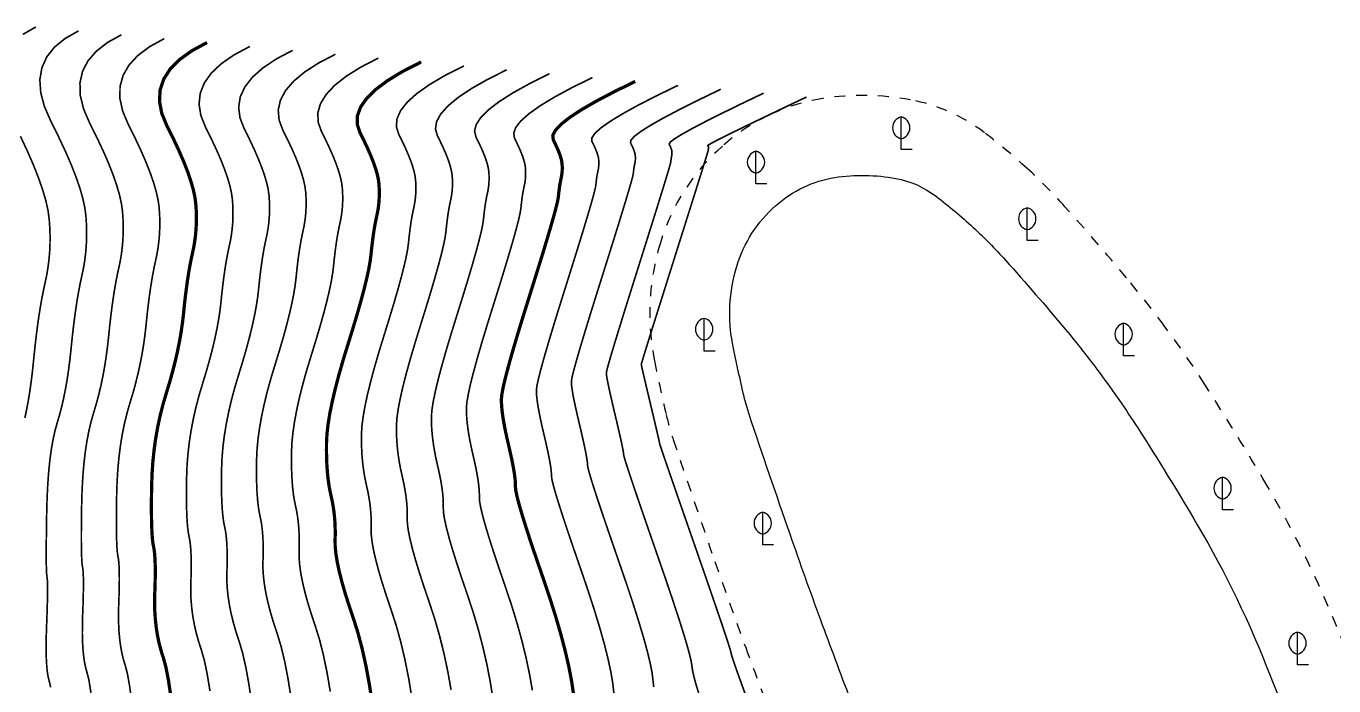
# Model space of a CAD drawing. Extents: x 1059 to 1761, y 608 to 1213.
# Drawn here: x 1291.8 to 1351.8, y 849.8 to 880 of the extents above; entities that cross this region are included whole.
import ezdxf

# ---------------------------------------------------------------- set-up
doc = ezdxf.new("R2010")
doc.units = 0
doc.header["$LTSCALE"] = 0.5
doc.linetypes.add('X6', pattern=[2, 1, -1])
doc.layers.get('0').update_dxf_attribs({"linetype": 'CONTINUOUS'})
for name, color, linetype in [('DGX', 2, 'CONTINUOUS'), ('DLSS', 4, 'CONTINUOUS'), ('SXSS', 5, 'CONTINUOUS'), ('ZBTZ', 3, 'CONTINUOUS')]:
    doc.layers.add(name, color=color, linetype=linetype)

# ---------------------------------------------------------------- blocks, each defined once
blk = doc.blocks.new('gc143')
for p, q in [((0, 0), (0, 3)), ((1, 0), (0, 0))]:
    blk.add_line(p, q)
for centre, start, end in [((0.225, 2), 102.68038, 257.31962), ((-0.225, 2), 282.68038, 77.31962)]:
    blk.add_arc(centre, 1.025, start, end)

msp = doc.modelspace()

# ---------------------------------------------------------------- linework, layer by layer
at = {"layer": 'DGX', "linetype": 'Continuous', "const_width": 0.075}
for points in [[(1292.281, 879.994), (1291.688, 879.654)], [(1294.245, 879.816), (1293.626, 879.466), (1293.139, 879.068), (1292.783, 878.62), (1292.56, 878.124), (1292.467, 877.578), (1292.507, 876.983), (1292.678, 876.339), (1292.981, 875.647), (1293.328, 874.952), (1293.633, 874.302), (1293.896, 873.697), (1294.117, 873.136), (1294.296, 872.621), (1294.432, 872.15), (1294.526, 871.724), (1294.578, 871.343), (1294.602, 870.987), (1294.613, 870.635), (1294.611, 870.287), (1294.595, 869.944), (1294.566, 869.605), (1294.525, 869.271), (1294.469, 868.941), (1294.401, 868.615), (1294.328, 868.28), (1294.258, 867.922), (1294.191, 867.54), (1294.127, 867.134), (1294.066, 866.706), (1294.009, 866.253), (1293.955, 865.778), (1293.904, 865.279), (1293.85, 864.778), (1293.79, 864.298), (1293.722, 863.839), (1293.646, 863.4), (1293.563, 862.982), (1293.472, 862.584), (1293.374, 862.206), (1293.268, 861.85), (1293.165, 861.482), (1293.074, 861.073), (1292.995, 860.623), (1292.928, 860.13), (1292.873, 859.596), (1292.83, 859.021), (1292.8, 858.403), (1292.781, 857.744), (1292.771, 857.103), (1292.764, 856.539), (1292.76, 856.051), (1292.76, 855.64), (1292.763, 855.307), (1292.77, 855.05), (1292.78, 854.87), (1292.794, 854.767), (1292.807, 854.676), (1292.816, 854.531), (1292.82, 854.332), (1292.82, 854.079), (1292.816, 853.773), (1292.807, 853.412), (1292.794, 852.998), (1292.776, 852.53), (1292.761, 852.057), (1292.754, 851.627), (1292.757, 851.24), (1292.768, 850.897), (1292.789, 850.596), (1292.818, 850.339), (1292.857, 850.125), (1292.904, 849.954), (1292.962, 849.694)], [(1296.209, 879.637), (1295.564, 879.278), (1295.051, 878.877), (1294.67, 878.434), (1294.422, 877.948), (1294.306, 877.42), (1294.323, 876.85), (1294.472, 876.237), (1294.753, 875.582), (1295.08, 874.928), (1295.368, 874.315), (1295.616, 873.745), (1295.824, 873.217), (1295.992, 872.731), (1296.121, 872.287), (1296.209, 871.886), (1296.258, 871.527), (1296.281, 871.191), (1296.291, 870.859), (1296.289, 870.531), (1296.275, 870.208), (1296.247, 869.889), (1296.208, 869.574), (1296.156, 869.262), (1296.092, 868.956), (1296.022, 868.64), (1295.956, 868.302), (1295.893, 867.942), (1295.833, 867.56), (1295.776, 867.156), (1295.722, 866.73), (1295.671, 866.281), (1295.623, 865.811), (1295.571, 865.335), (1295.51, 864.869), (1295.439, 864.414), (1295.358, 863.969), (1295.267, 863.535), (1295.166, 863.112), (1295.055, 862.698), (1294.934, 862.296), (1294.816, 861.883), (1294.712, 861.44), (1294.622, 860.966), (1294.546, 860.462), (1294.485, 859.928), (1294.438, 859.363), (1294.405, 858.768), (1294.386, 858.143), (1294.376, 857.537), (1294.371, 857), (1294.369, 856.532), (1294.372, 856.134), (1294.379, 855.805), (1294.389, 855.545), (1294.404, 855.355), (1294.422, 855.233), (1294.441, 855.123), (1294.454, 854.965), (1294.462, 854.76), (1294.466, 854.507), (1294.464, 854.207), (1294.458, 853.859), (1294.447, 853.464), (1294.43, 853.021), (1294.417, 852.571), (1294.416, 852.153), (1294.426, 851.767), (1294.447, 851.413), (1294.48, 851.091), (1294.524, 850.801), (1294.58, 850.544), (1294.647, 850.319), (1294.724, 849.995), (1294.811, 849.442)], [(1298.173, 879.459), (1297.501, 879.09), (1296.963, 878.687), (1296.557, 878.247), (1296.285, 877.773), (1296.145, 877.262), (1296.139, 876.716), (1296.266, 876.135), (1296.525, 875.518), (1296.833, 874.903), (1297.103, 874.328), (1297.335, 873.793), (1297.531, 873.297), (1297.689, 872.84), (1297.809, 872.424), (1297.893, 872.047), (1297.939, 871.71), (1297.96, 871.395), (1297.97, 871.083), (1297.968, 870.776), (1297.954, 870.472), (1297.928, 870.172), (1297.891, 869.876), (1297.843, 869.584), (1297.782, 869.296), (1297.717, 868.999), (1297.655, 868.682), (1297.596, 868.344), (1297.539, 867.985), (1297.486, 867.606), (1297.435, 867.206), (1297.387, 866.785), (1297.342, 866.343), (1297.292, 865.892), (1297.23, 865.44), (1297.156, 864.989), (1297.069, 864.539), (1296.97, 864.089), (1296.859, 863.639), (1296.736, 863.19), (1296.6, 862.742), (1296.467, 862.283), (1296.35, 861.806), (1296.249, 861.31), (1296.165, 860.795), (1296.097, 860.26), (1296.045, 859.706), (1296.01, 859.133), (1295.991, 858.541), (1295.982, 857.971), (1295.978, 857.461), (1295.979, 857.014), (1295.984, 856.628), (1295.994, 856.303), (1296.008, 856.04), (1296.027, 855.839), (1296.051, 855.699), (1296.074, 855.57), (1296.092, 855.399), (1296.104, 855.187), (1296.111, 854.935), (1296.113, 854.641), (1296.109, 854.306), (1296.1, 853.929), (1296.085, 853.512), (1296.074, 853.085), (1296.077, 852.678), (1296.095, 852.293), (1296.126, 851.929), (1296.171, 851.586), (1296.23, 851.264), (1296.303, 850.963), (1296.39, 850.683), (1296.486, 850.311), (1296.588, 849.732), (1296.695, 848.947)], [(1302.101, 879.101), (1301.377, 878.715), (1300.787, 878.306), (1300.331, 877.875), (1300.01, 877.422), (1299.823, 876.947), (1299.771, 876.45), (1299.853, 875.931), (1300.07, 875.389), (1300.337, 874.855), (1300.572, 874.354), (1300.775, 873.888), (1300.944, 873.457), (1301.082, 873.06), (1301.187, 872.698), (1301.259, 872.37), (1301.299, 872.077), (1301.318, 871.802), (1301.326, 871.531), (1301.325, 871.264), (1301.313, 870.999), (1301.29, 870.739), (1301.258, 870.481), (1301.216, 870.227), (1301.163, 869.977), (1301.107, 869.719), (1301.053, 869.443), (1301.001, 869.148), (1300.952, 868.836), (1300.905, 868.506), (1300.861, 868.158), (1300.819, 867.792), (1300.78, 867.408), (1300.734, 867.005), (1300.67, 866.582), (1300.59, 866.14), (1300.492, 865.678), (1300.378, 865.196), (1300.246, 864.695), (1300.098, 864.174), (1299.933, 863.633), (1299.769, 863.085), (1299.626, 862.539), (1299.504, 861.997), (1299.402, 861.459), (1299.32, 860.924), (1299.26, 860.392), (1299.219, 859.863), (1299.2, 859.338), (1299.193, 858.838), (1299.192, 858.384), (1299.197, 857.976), (1299.208, 857.615), (1299.224, 857.3), (1299.247, 857.031), (1299.275, 856.808), (1299.308, 856.631), (1299.342, 856.464), (1299.368, 856.267), (1299.389, 856.043), (1299.403, 855.79), (1299.41, 855.508), (1299.411, 855.199), (1299.406, 854.86), (1299.394, 854.493), (1299.388, 854.112), (1299.401, 853.729), (1299.433, 853.346), (1299.483, 852.961), (1299.553, 852.575), (1299.641, 852.189), (1299.749, 851.801), (1299.875, 851.412), (1300.01, 850.943), (1300.142, 850.313), (1300.273, 849.523)], [(1304.065, 878.923), (1303.314, 878.527), (1302.699, 878.115), (1302.218, 877.688), (1301.873, 877.246), (1301.662, 876.789), (1301.587, 876.316), (1301.647, 875.828), (1301.842, 875.325), (1302.089, 874.83), (1302.307, 874.367), (1302.494, 873.936), (1302.651, 873.537), (1302.779, 873.17), (1302.876, 872.835), (1302.943, 872.531), (1302.98, 872.26), (1302.997, 872.006), (1303.005, 871.755), (1303.003, 871.508), (1302.992, 871.263), (1302.971, 871.022), (1302.942, 870.784), (1302.902, 870.549), (1302.854, 870.317), (1302.801, 870.078), (1302.751, 869.823), (1302.704, 869.551), (1302.658, 869.262), (1302.615, 868.957), (1302.574, 868.634), (1302.536, 868.296), (1302.499, 867.94), (1302.455, 867.562), (1302.39, 867.153), (1302.307, 866.715), (1302.204, 866.247), (1302.082, 865.75), (1301.94, 865.223), (1301.779, 864.666), (1301.599, 864.079), (1301.42, 863.485), (1301.264, 862.906), (1301.131, 862.341), (1301.02, 861.791), (1300.932, 861.256), (1300.867, 860.735), (1300.824, 860.228), (1300.804, 859.737), (1300.799, 859.272), (1300.799, 858.846), (1300.806, 858.458), (1300.82, 858.109), (1300.84, 857.798), (1300.866, 857.526), (1300.898, 857.292), (1300.937, 857.097), (1300.975, 856.91), (1301.007, 856.701), (1301.031, 856.471), (1301.048, 856.217), (1301.059, 855.942), (1301.062, 855.645), (1301.059, 855.326), (1301.048, 854.984), (1301.044, 854.626), (1301.062, 854.255), (1301.102, 853.872), (1301.162, 853.477), (1301.244, 853.07), (1301.347, 852.651), (1301.472, 852.22), (1301.618, 851.776), (1301.771, 851.258), (1301.919, 850.603), (1302.061, 849.811), (1302.198, 848.882)], [(1306.029, 878.744), (1305.252, 878.339), (1304.611, 877.925), (1304.105, 877.502), (1303.735, 877.071), (1303.501, 876.631), (1303.403, 876.183), (1303.441, 875.726), (1303.614, 875.261), (1303.842, 874.806), (1304.042, 874.38), (1304.214, 873.984), (1304.358, 873.617), (1304.475, 873.28), (1304.564, 872.972), (1304.626, 872.693), (1304.66, 872.443), (1304.676, 872.21), (1304.683, 871.979), (1304.681, 871.752), (1304.671, 871.527), (1304.653, 871.305), (1304.625, 871.086), (1304.589, 870.87), (1304.544, 870.657), (1304.496, 870.438), (1304.45, 870.203), (1304.406, 869.953), (1304.365, 869.687), (1304.325, 869.407), (1304.287, 869.111), (1304.252, 868.799), (1304.219, 868.473), (1304.175, 868.118), (1304.11, 867.724), (1304.024, 867.29), (1303.915, 866.817), (1303.785, 866.304), (1303.634, 865.751), (1303.46, 865.158), (1303.265, 864.525), (1303.071, 863.886), (1302.902, 863.272), (1302.758, 862.685), (1302.639, 862.123), (1302.544, 861.587), (1302.474, 861.077), (1302.429, 860.594), (1302.409, 860.135), (1302.404, 859.706), (1302.406, 859.307), (1302.416, 858.939), (1302.432, 858.602), (1302.455, 858.296), (1302.485, 858.021), (1302.522, 857.777), (1302.565, 857.563), (1302.609, 857.357), (1302.645, 857.136), (1302.673, 856.898), (1302.694, 856.645), (1302.707, 856.376), (1302.713, 856.092), (1302.712, 855.791), (1302.702, 855.475), (1302.701, 855.139), (1302.724, 854.781), (1302.77, 854.399), (1302.841, 853.993), (1302.935, 853.565), (1303.053, 853.114), (1303.195, 852.639), (1303.36, 852.141), (1303.533, 851.574), (1303.696, 850.894), (1303.85, 850.1), (1303.994, 849.191)], [(1307.993, 878.566), (1307.19, 878.151), (1306.523, 877.734), (1305.992, 877.316), (1305.598, 876.895), (1305.34, 876.473), (1305.219, 876.05), (1305.235, 875.624), (1305.386, 875.197), (1305.594, 874.782), (1305.776, 874.393), (1305.933, 874.032), (1306.065, 873.697), (1306.172, 873.389), (1306.253, 873.108), (1306.309, 872.854), (1306.34, 872.627), (1306.355, 872.414), (1306.361, 872.204), (1306.36, 871.996), (1306.351, 871.791), (1306.334, 871.589), (1306.308, 871.389), (1306.276, 871.192), (1306.235, 870.997), (1306.191, 870.797), (1306.149, 870.583), (1306.109, 870.355), (1306.071, 870.113), (1306.035, 869.857), (1306, 869.587), (1305.968, 869.303), (1305.938, 869.005), (1305.896, 868.675), (1305.831, 868.295), (1305.741, 867.866), (1305.627, 867.386), (1305.489, 866.857), (1305.327, 866.278), (1305.141, 865.65), (1304.931, 864.971), (1304.722, 864.287), (1304.54, 863.639), (1304.385, 863.029), (1304.257, 862.455), (1304.156, 861.919), (1304.082, 861.42), (1304.034, 860.959), (1304.013, 860.534), (1304.01, 860.14), (1304.014, 859.769), (1304.025, 859.421), (1304.044, 859.096), (1304.07, 858.794), (1304.104, 858.516), (1304.145, 858.261), (1304.194, 858.029), (1304.243, 857.804), (1304.283, 857.57), (1304.315, 857.326), (1304.34, 857.073), (1304.356, 856.81), (1304.364, 856.538), (1304.365, 856.257), (1304.357, 855.966), (1304.358, 855.653), (1304.386, 855.306), (1304.439, 854.925), (1304.52, 854.51), (1304.626, 854.06), (1304.759, 853.576), (1304.918, 853.058), (1305.103, 852.505), (1305.295, 851.89), (1305.473, 851.184), (1305.639, 850.388), (1305.791, 849.501)], [(1311.922, 878.208), (1311.065, 877.775), (1310.347, 877.353), (1309.766, 876.943), (1309.323, 876.545), (1309.018, 876.158), (1308.851, 875.783), (1308.822, 875.42), (1308.931, 875.068), (1309.098, 874.733), (1309.246, 874.42), (1309.372, 874.128), (1309.479, 873.858), (1309.565, 873.609), (1309.631, 873.382), (1309.676, 873.177), (1309.701, 872.993), (1309.713, 872.821), (1309.718, 872.652), (1309.717, 872.484), (1309.709, 872.319), (1309.696, 872.155), (1309.675, 871.994), (1309.649, 871.835), (1309.616, 871.678), (1309.58, 871.516), (1309.547, 871.344), (1309.514, 871.159), (1309.484, 870.964), (1309.454, 870.757), (1309.427, 870.539), (1309.401, 870.31), (1309.376, 870.069), (1309.338, 869.788), (1309.271, 869.437), (1309.175, 869.016), (1309.05, 868.525), (1308.897, 867.965), (1308.714, 867.334), (1308.503, 866.634), (1308.263, 865.863), (1308.024, 865.088), (1307.817, 864.372), (1307.64, 863.716), (1307.494, 863.12), (1307.38, 862.583), (1307.296, 862.106), (1307.244, 861.689), (1307.222, 861.331), (1307.221, 861.007), (1307.228, 860.691), (1307.243, 860.383), (1307.268, 860.083), (1307.301, 859.791), (1307.342, 859.506), (1307.392, 859.23), (1307.451, 858.961), (1307.51, 858.698), (1307.559, 858.438), (1307.6, 858.181), (1307.631, 857.928), (1307.653, 857.678), (1307.666, 857.431), (1307.671, 857.188), (1307.665, 856.947), (1307.672, 856.681), (1307.709, 856.357), (1307.777, 855.978), (1307.877, 855.542), (1308.008, 855.049), (1308.17, 854.501), (1308.364, 853.896), (1308.588, 853.234), (1308.818, 852.522), (1309.028, 851.765), (1309.216, 850.964), (1309.384, 850.119), (1309.531, 849.228)], [(1313.886, 878.03), (1313.003, 877.587), (1312.259, 877.163), (1311.653, 876.757), (1311.186, 876.369), (1310.857, 876), (1310.667, 875.649), (1310.616, 875.317), (1310.703, 875.004), (1310.851, 874.709), (1310.98, 874.433), (1311.092, 874.176), (1311.186, 873.938), (1311.262, 873.719), (1311.319, 873.519), (1311.359, 873.338), (1311.381, 873.177), (1311.392, 873.025), (1311.396, 872.876), (1311.395, 872.728), (1311.389, 872.582), (1311.377, 872.439), (1311.359, 872.297), (1311.335, 872.157), (1311.306, 872.018), (1311.275, 871.876), (1311.245, 871.724), (1311.217, 871.562), (1311.19, 871.39), (1311.164, 871.207), (1311.14, 871.016), (1311.117, 870.814), (1311.095, 870.602), (1311.059, 870.345), (1310.991, 870.008), (1310.892, 869.591), (1310.762, 869.095), (1310.6, 868.518), (1310.408, 867.862), (1310.184, 867.126), (1309.929, 866.309), (1309.676, 865.488), (1309.455, 864.739), (1309.267, 864.06), (1309.113, 863.452), (1308.992, 862.915), (1308.903, 862.449), (1308.849, 862.054), (1308.827, 861.73), (1308.826, 861.441), (1308.835, 861.153), (1308.853, 860.865), (1308.88, 860.577), (1308.916, 860.289), (1308.961, 860.001), (1309.016, 859.714), (1309.08, 859.427), (1309.143, 859.145), (1309.197, 858.872), (1309.242, 858.609), (1309.277, 858.355), (1309.302, 858.112), (1309.318, 857.878), (1309.323, 857.653), (1309.32, 857.438), (1309.328, 857.194), (1309.37, 856.883), (1309.446, 856.504), (1309.556, 856.058), (1309.699, 855.544), (1309.876, 854.963), (1310.087, 854.315), (1310.331, 853.598), (1310.58, 852.838), (1310.805, 852.056), (1311.005, 851.253), (1311.18, 850.428), (1311.332, 849.581)], [(1315.85, 877.851), (1314.941, 877.399), (1314.171, 876.972), (1313.54, 876.57), (1313.049, 876.194), (1312.696, 875.842), (1312.484, 875.516), (1312.41, 875.215), (1312.476, 874.939), (1312.603, 874.684), (1312.715, 874.446), (1312.812, 874.224), (1312.893, 874.018), (1312.958, 873.829), (1313.008, 873.656), (1313.043, 873.5), (1313.062, 873.36), (1313.071, 873.229), (1313.075, 873.1), (1313.074, 872.972), (1313.068, 872.846), (1313.058, 872.722), (1313.042, 872.599), (1313.022, 872.478), (1312.997, 872.359), (1312.97, 872.236), (1312.944, 872.104), (1312.92, 871.964), (1312.896, 871.815), (1312.874, 871.658), (1312.853, 871.492), (1312.833, 871.317), (1312.814, 871.134), (1312.779, 870.902), (1312.711, 870.579), (1312.609, 870.167), (1312.473, 869.664), (1312.304, 869.072), (1312.102, 868.39), (1311.865, 867.617), (1311.596, 866.755), (1311.327, 865.889), (1311.093, 865.105), (1310.894, 864.403), (1310.731, 863.784), (1310.603, 863.247), (1310.511, 862.792), (1310.453, 862.419), (1310.431, 862.128), (1310.432, 861.875), (1310.442, 861.614), (1310.462, 861.346), (1310.492, 861.07), (1310.531, 860.787), (1310.58, 860.497), (1310.639, 860.198), (1310.708, 859.893), (1310.777, 859.591), (1310.836, 859.306), (1310.884, 859.037), (1310.922, 858.783), (1310.951, 858.546), (1310.969, 858.324), (1310.976, 858.118), (1310.974, 857.929), (1310.985, 857.708), (1311.032, 857.409), (1311.115, 857.031), (1311.235, 856.574), (1311.39, 856.039), (1311.582, 855.426), (1311.81, 854.733), (1312.074, 853.963), (1312.342, 853.154), (1312.582, 852.346), (1312.793, 851.541), (1312.977, 850.737), (1313.132, 849.934), (1313.26, 849.134)], [(1317.814, 877.673), (1316.878, 877.211), (1316.083, 876.782), (1315.427, 876.384), (1314.911, 876.018), (1314.535, 875.685), (1314.3, 875.383), (1314.204, 875.113), (1314.248, 874.875), (1314.355, 874.66), (1314.45, 874.459), (1314.531, 874.271), (1314.599, 874.098), (1314.655, 873.938), (1314.697, 873.793), (1314.726, 873.661), (1314.742, 873.543), (1314.75, 873.433), (1314.753, 873.324), (1314.752, 873.216), (1314.747, 873.11), (1314.739, 873.005), (1314.726, 872.902), (1314.709, 872.8), (1314.687, 872.699), (1314.665, 872.595), (1314.643, 872.484), (1314.622, 872.366), (1314.602, 872.241), (1314.584, 872.108), (1314.566, 871.968), (1314.549, 871.821), (1314.533, 871.666), (1314.5, 871.458), (1314.431, 871.15), (1314.326, 870.742), (1314.185, 870.234), (1314.008, 869.626), (1313.795, 868.918), (1313.546, 868.109), (1313.262, 867.201), (1312.978, 866.29), (1312.731, 865.472), (1312.522, 864.747), (1312.35, 864.116), (1312.215, 863.578), (1312.118, 863.134), (1312.058, 862.784), (1312.036, 862.527), (1312.037, 862.309), (1312.049, 862.076), (1312.071, 861.827), (1312.104, 861.564), (1312.146, 861.285), (1312.2, 860.992), (1312.263, 860.683), (1312.337, 860.359), (1312.411, 860.038), (1312.474, 859.74), (1312.526, 859.464), (1312.568, 859.211), (1312.599, 858.979), (1312.62, 858.771), (1312.629, 858.584), (1312.629, 858.42), (1312.642, 858.222), (1312.694, 857.934), (1312.784, 857.557), (1312.913, 857.09), (1313.081, 856.534), (1313.288, 855.888), (1313.533, 855.152), (1313.816, 854.327), (1314.104, 853.47), (1314.359, 852.637), (1314.582, 851.829), (1314.774, 851.046), (1314.933, 850.287), (1315.061, 849.554)], [(1321.742, 877.315), (1320.754, 876.835), (1319.907, 876.401), (1319.201, 876.011), (1318.636, 875.667), (1318.213, 875.369), (1317.932, 875.116), (1317.791, 874.908), (1317.792, 874.746), (1317.86, 874.611), (1317.919, 874.485), (1317.97, 874.367), (1318.013, 874.258), (1318.048, 874.158), (1318.074, 874.067), (1318.093, 873.984), (1318.103, 873.91), (1318.107, 873.84), (1318.11, 873.772), (1318.109, 873.704), (1318.106, 873.638), (1318.101, 873.572), (1318.092, 873.507), (1318.082, 873.443), (1318.068, 873.379), (1318.054, 873.314), (1318.041, 873.245), (1318.027, 873.17), (1318.015, 873.092), (1318.003, 873.008), (1317.992, 872.92), (1317.982, 872.828), (1317.972, 872.731), (1317.942, 872.572), (1317.871, 872.292), (1317.76, 871.893), (1317.608, 871.373), (1317.415, 870.733), (1317.182, 869.973), (1316.908, 869.093), (1316.594, 868.093), (1316.28, 867.091), (1316.007, 866.205), (1315.776, 865.435), (1315.587, 864.78), (1315.439, 864.242), (1315.333, 863.82), (1315.268, 863.514), (1315.245, 863.324), (1315.248, 863.176), (1315.263, 862.998), (1315.29, 862.79), (1315.327, 862.551), (1315.377, 862.282), (1315.438, 861.982), (1315.51, 861.651), (1315.594, 861.291), (1315.678, 860.932), (1315.75, 860.608), (1315.811, 860.32), (1315.859, 860.066), (1315.896, 859.847), (1315.922, 859.664), (1315.935, 859.515), (1315.937, 859.401), (1315.955, 859.249), (1316.017, 858.985), (1316.122, 858.61), (1316.271, 858.122), (1316.463, 857.523), (1316.699, 856.813), (1316.979, 855.99), (1317.302, 855.056), (1317.627, 854.101), (1317.913, 853.218), (1318.159, 852.405), (1318.367, 851.664), (1318.534, 850.994), (1318.663, 850.394), (1318.752, 849.866), (1318.802, 849.408)], [(1323.706, 877.137), (1322.691, 876.647), (1321.819, 876.21), (1321.088, 875.825), (1320.499, 875.492), (1320.052, 875.211), (1319.748, 874.983), (1319.585, 874.806), (1319.565, 874.682), (1319.612, 874.587), (1319.654, 874.498), (1319.69, 874.415), (1319.72, 874.338), (1319.744, 874.268), (1319.763, 874.203), (1319.776, 874.145), (1319.783, 874.093), (1319.786, 874.044), (1319.788, 873.996), (1319.788, 873.949), (1319.785, 873.902), (1319.782, 873.855), (1319.776, 873.809), (1319.768, 873.764), (1319.759, 873.72), (1319.749, 873.674), (1319.739, 873.625), (1319.73, 873.573), (1319.721, 873.517), (1319.713, 873.458), (1319.705, 873.397), (1319.698, 873.331), (1319.691, 873.263), (1319.663, 873.128), (1319.591, 872.863), (1319.477, 872.468), (1319.32, 871.942), (1319.119, 871.287), (1318.876, 870.501), (1318.589, 869.585), (1318.26, 868.539), (1317.931, 867.491), (1317.645, 866.571), (1317.404, 865.778), (1317.205, 865.113), (1317.051, 864.574), (1316.94, 864.163), (1316.873, 863.879), (1316.849, 863.722), (1316.854, 863.61), (1316.87, 863.46), (1316.899, 863.271), (1316.939, 863.045), (1316.992, 862.78), (1317.057, 862.477), (1317.134, 862.136), (1317.223, 861.757), (1317.312, 861.379), (1317.388, 861.042), (1317.453, 860.747), (1317.505, 860.494), (1317.545, 860.281), (1317.573, 860.11), (1317.588, 859.98), (1317.592, 859.892), (1317.612, 859.763), (1317.679, 859.511), (1317.791, 859.136), (1317.95, 858.639), (1318.154, 858.018), (1318.405, 857.275), (1318.702, 856.409), (1319.044, 855.42), (1319.389, 854.417), (1319.69, 853.508), (1319.948, 852.694), (1320.163, 851.973), (1320.335, 851.347), (1320.464, 850.814), (1320.55, 850.376), (1320.593, 850.032), (1320.63, 849.707)], [(1325.67, 876.958), (1324.629, 876.459), (1323.731, 876.019), (1322.975, 875.639), (1322.362, 875.317), (1321.891, 875.053), (1321.564, 874.849), (1321.379, 874.704), (1321.337, 874.618), (1321.364, 874.563), (1321.389, 874.511), (1321.409, 874.463), (1321.427, 874.419), (1321.441, 874.378), (1321.452, 874.34), (1321.459, 874.307), (1321.463, 874.276), (1321.465, 874.248), (1321.466, 874.22), (1321.466, 874.193), (1321.465, 874.165), (1321.463, 874.139), (1321.459, 874.112), (1321.455, 874.086), (1321.449, 874.06), (1321.444, 874.033), (1321.438, 874.005), (1321.433, 873.975), (1321.428, 873.943), (1321.423, 873.909), (1321.418, 873.873), (1321.414, 873.835), (1321.41, 873.795), (1321.383, 873.685), (1321.311, 873.434), (1321.194, 873.043), (1321.031, 872.512), (1320.823, 871.84), (1320.569, 871.029), (1320.27, 870.077), (1319.926, 868.985), (1319.582, 867.892), (1319.283, 866.938), (1319.031, 866.122), (1318.824, 865.445), (1318.663, 864.906), (1318.547, 864.506), (1318.478, 864.244), (1318.454, 864.121), (1318.459, 864.044), (1318.477, 863.921), (1318.508, 863.753), (1318.551, 863.538), (1318.607, 863.278), (1318.676, 862.972), (1318.757, 862.62), (1318.851, 862.222), (1318.945, 861.826), (1319.026, 861.476), (1319.095, 861.175), (1319.151, 860.921), (1319.194, 860.715), (1319.224, 860.557), (1319.241, 860.446), (1319.246, 860.383), (1319.269, 860.277), (1319.34, 860.036), (1319.46, 859.663), (1319.628, 859.155), (1319.845, 858.513), (1320.111, 857.738), (1320.425, 856.828), (1320.787, 855.785), (1321.15, 854.733), (1321.467, 853.799), (1321.737, 852.982), (1321.96, 852.282), (1322.136, 851.7), (1322.265, 851.234), (1322.348, 850.886), (1322.383, 850.656), (1322.413, 850.445), (1322.478, 850.157), (1322.579, 849.792), (1322.715, 849.35)], [(1324.892, 849.212), (1324.675, 849.804), (1324.497, 850.298), (1324.359, 850.692), (1324.258, 850.987), (1324.197, 851.183), (1324.174, 851.279), (1324.145, 851.397), (1324.066, 851.654), (1323.937, 852.053), (1323.756, 852.591), (1323.525, 853.27), (1323.244, 854.089), (1322.912, 855.049), (1322.53, 856.149), (1322.148, 857.247), (1321.816, 858.2), (1321.536, 859.008), (1321.307, 859.671), (1321.129, 860.189), (1321.002, 860.562), (1320.926, 860.79), (1320.901, 860.873), (1320.894, 860.911), (1320.875, 861.003), (1320.842, 861.149), (1320.796, 861.349), (1320.737, 861.603), (1320.665, 861.911), (1320.579, 862.272), (1320.48, 862.688), (1320.381, 863.105), (1320.295, 863.467), (1320.223, 863.776), (1320.163, 864.032), (1320.117, 864.234), (1320.084, 864.383), (1320.065, 864.478), (1320.058, 864.519), (1320.083, 864.609), (1320.155, 864.849), (1320.275, 865.238), (1320.442, 865.777), (1320.658, 866.466), (1320.922, 867.304), (1321.233, 868.293), (1321.592, 869.431), (1321.951, 870.569), (1322.263, 871.557), (1322.527, 872.394), (1322.743, 873.081), (1322.911, 873.618), (1323.031, 874.005), (1323.104, 874.242), (1323.129, 874.328), (1323.13, 874.339), (1323.131, 874.349), (1323.133, 874.359), (1323.134, 874.368), (1323.135, 874.377), (1323.137, 874.385), (1323.138, 874.393), (1323.14, 874.4), (1323.141, 874.407), (1323.143, 874.415), (1323.144, 874.422), (1323.144, 874.429), (1323.145, 874.437), (1323.145, 874.444), (1323.144, 874.452), (1323.144, 874.46), (1323.143, 874.468), (1323.141, 874.477), (1323.138, 874.487), (1323.134, 874.499), (1323.129, 874.511), (1323.123, 874.524), (1323.117, 874.538), (1323.109, 874.553), (1323.173, 874.602), (1323.38, 874.716), (1323.73, 874.896), (1324.224, 875.141), (1324.862, 875.452), (1325.643, 875.829), (1326.567, 876.271), (1327.635, 876.78)], [(1291.576, 874.976), (1291.899, 874.289), (1292.177, 873.649), (1292.41, 873.056), (1292.599, 872.511), (1292.743, 872.013), (1292.843, 871.563), (1292.897, 871.16), (1292.923, 870.783), (1292.935, 870.411), (1292.932, 870.043), (1292.916, 869.68), (1292.885, 869.322), (1292.841, 868.968), (1292.783, 868.619), (1292.711, 868.275), (1292.633, 867.921), (1292.559, 867.541), (1292.488, 867.138), (1292.42, 866.709), (1292.356, 866.255), (1292.296, 865.777), (1292.238, 865.274), (1292.184, 864.746), (1292.13, 864.222), (1292.07, 863.727), (1292.005, 863.264), (1291.934, 862.83), (1291.859, 862.428), (1291.779, 862.056)]]:
    msp.add_lwpolyline(points, dxfattribs=at)
at = {"layer": 'DGX', "color": 3, "linetype": 'Continuous', "const_width": 0.15}
for points in [[(1300.137, 879.28), (1299.439, 878.902), (1298.875, 878.496), (1298.444, 878.061), (1298.147, 877.597), (1297.984, 877.105), (1297.955, 876.583), (1298.059, 876.033), (1298.297, 875.454), (1298.585, 874.879), (1298.837, 874.341), (1299.055, 873.84), (1299.238, 873.377), (1299.385, 872.95), (1299.498, 872.561), (1299.576, 872.209), (1299.619, 871.893), (1299.639, 871.598), (1299.648, 871.307), (1299.646, 871.02), (1299.633, 870.736), (1299.609, 870.455), (1299.575, 870.179), (1299.529, 869.906), (1299.473, 869.636), (1299.412, 869.359), (1299.354, 869.062), (1299.298, 868.746), (1299.246, 868.411), (1299.196, 868.056), (1299.148, 867.682), (1299.103, 867.288), (1299.061, 866.876), (1299.013, 866.448), (1298.95, 866.011), (1298.873, 865.565), (1298.781, 865.108), (1298.674, 864.643), (1298.553, 864.167), (1298.417, 863.682), (1298.267, 863.188), (1298.118, 862.684), (1297.988, 862.173), (1297.876, 861.654), (1297.783, 861.127), (1297.708, 860.592), (1297.652, 860.049), (1297.614, 859.498), (1297.595, 858.94), (1297.587, 858.404), (1297.585, 857.923), (1297.588, 857.495), (1297.596, 857.121), (1297.609, 856.801), (1297.627, 856.536), (1297.651, 856.323), (1297.68, 856.165), (1297.708, 856.017), (1297.73, 855.833), (1297.747, 855.615), (1297.757, 855.362), (1297.762, 855.075), (1297.76, 854.752), (1297.753, 854.395), (1297.739, 854.003), (1297.731, 853.598), (1297.739, 853.204), (1297.764, 852.819), (1297.805, 852.445), (1297.862, 852.081), (1297.936, 851.726), (1298.026, 851.382), (1298.132, 851.048), (1298.248, 850.627), (1298.365, 850.022), (1298.484, 849.235)], [(1309.958, 878.387), (1309.128, 877.963), (1308.435, 877.544), (1307.879, 877.129), (1307.461, 876.72), (1307.179, 876.316), (1307.035, 875.916), (1307.028, 875.522), (1307.159, 875.132), (1307.346, 874.757), (1307.511, 874.406), (1307.653, 874.08), (1307.772, 873.777), (1307.868, 873.499), (1307.942, 873.245), (1307.993, 873.015), (1308.021, 872.81), (1308.034, 872.618), (1308.04, 872.428), (1308.038, 872.24), (1308.03, 872.055), (1308.015, 871.872), (1307.992, 871.691), (1307.962, 871.513), (1307.925, 871.338), (1307.886, 871.157), (1307.848, 870.963), (1307.812, 870.757), (1307.777, 870.538), (1307.745, 870.307), (1307.714, 870.063), (1307.684, 869.806), (1307.657, 869.537), (1307.617, 869.232), (1307.551, 868.866), (1307.458, 868.441), (1307.339, 867.956), (1307.193, 867.411), (1307.021, 866.806), (1306.822, 866.142), (1306.597, 865.417), (1306.373, 864.687), (1306.179, 864.006), (1306.013, 863.372), (1305.876, 862.787), (1305.768, 862.251), (1305.689, 861.763), (1305.639, 861.324), (1305.618, 860.933), (1305.615, 860.573), (1305.621, 860.23), (1305.634, 859.902), (1305.656, 859.589), (1305.685, 859.293), (1305.723, 859.011), (1305.769, 858.745), (1305.823, 858.495), (1305.876, 858.251), (1305.921, 858.004), (1305.958, 857.754), (1305.985, 857.5), (1306.005, 857.244), (1306.015, 856.985), (1306.018, 856.722), (1306.011, 856.457), (1306.015, 856.167), (1306.047, 855.832), (1306.108, 855.451), (1306.198, 855.026), (1306.317, 854.555), (1306.464, 854.038), (1306.641, 853.477), (1306.846, 852.87), (1307.057, 852.206), (1307.25, 851.475), (1307.427, 850.676), (1307.587, 849.81), (1307.73, 848.875)], [(1319.778, 877.494), (1318.816, 877.023), (1317.995, 876.591), (1317.314, 876.198), (1316.774, 875.843), (1316.374, 875.527), (1316.116, 875.249), (1315.998, 875.011), (1316.02, 874.811), (1316.108, 874.636), (1316.184, 874.472), (1316.251, 874.319), (1316.306, 874.178), (1316.351, 874.048), (1316.386, 873.93), (1316.409, 873.822), (1316.422, 873.726), (1316.429, 873.637), (1316.431, 873.548), (1316.431, 873.46), (1316.427, 873.374), (1316.42, 873.289), (1316.409, 873.204), (1316.395, 873.121), (1316.378, 873.039), (1316.359, 872.955), (1316.342, 872.864), (1316.325, 872.768), (1316.309, 872.666), (1316.294, 872.558), (1316.279, 872.444), (1316.265, 872.324), (1316.253, 872.199), (1316.221, 872.015), (1316.151, 871.721), (1316.043, 871.317), (1315.896, 870.803), (1315.712, 870.179), (1315.489, 869.445), (1315.227, 868.601), (1314.928, 867.647), (1314.629, 866.69), (1314.369, 865.838), (1314.149, 865.091), (1313.968, 864.448), (1313.827, 863.91), (1313.725, 863.477), (1313.663, 863.149), (1313.64, 862.925), (1313.643, 862.743), (1313.656, 862.537), (1313.68, 862.309), (1313.715, 862.058), (1313.762, 861.784), (1313.819, 861.487), (1313.887, 861.167), (1313.966, 860.825), (1314.044, 860.485), (1314.112, 860.174), (1314.168, 859.892), (1314.214, 859.638), (1314.248, 859.413), (1314.271, 859.217), (1314.282, 859.049), (1314.283, 858.91), (1314.299, 858.735), (1314.355, 858.46), (1314.453, 858.083), (1314.592, 857.606), (1314.772, 857.029), (1314.993, 856.35), (1315.256, 855.571), (1315.559, 854.692), (1315.865, 853.786), (1316.136, 852.927), (1316.371, 852.117), (1316.57, 851.355), (1316.734, 850.641), (1316.862, 849.974), (1316.954, 849.355)]]:
    msp.add_lwpolyline(points, dxfattribs=at)
at = {"layer": 'DLSS', "linetype": 'X6'}
for points in [[(1334.856, 806.965, -0.000007), (1333.963, 812.968, -0.000007), (1333.071, 818.963, -0.001307)], [(1326.225, 847.835, -0.002271), (1324.851, 851.515, -0.00439), (1323.437, 855.463, -0.003089), (1321.526, 861.059, -0.023169), (1321.201, 862.204, -0.008194), (1320.665, 864.67, -0.124006), (1320.933, 870.095, -0.13817), (1323.779, 874.529, -0.069923), (1325.932, 875.958, -0.073739), (1328.377, 876.712, -0.083859), (1332.405, 876.649, -0.117708), (1335.803, 875.144, -0.023065), (1337.757, 873.506, -0.024065), (1339.494, 871.746, -0.008801), (1342.32, 868.48, -0.014246), (1344.051, 866.283, -0.016935), (1345.917, 863.582, -0.009838), (1348.728, 859.011, -0.040764), (1352.328, 851.56, 0.033953)]]:
    msp.add_lwpolyline(points, format="xyb", dxfattribs=at)
at = {"layer": 'SXSS', "linetype": 'Continuous'}
for points in [[(1338.484, 807.505, -0.000007), (1337.591, 813.508, -0.000007), (1336.699, 819.503, -0.001307)], [(1329.655, 849.133, -0.002271), (1328.293, 852.782, -0.00439), (1326.9, 856.67, -0.003089), (1325.004, 862.223, -0.023169), (1324.772, 863.041, -0.008194), (1324.262, 865.389, -0.124006), (1324.441, 869.025, -0.13817), (1326.213, 871.785, -0.069923), (1327.515, 872.649, -0.073739), (1328.932, 873.086, -0.083859), (1331.738, 873.043, -0.117708), (1333.579, 872.227, -0.023065), (1335.274, 870.806, -0.024065), (1336.763, 869.298, -0.008801), (1339.504, 866.13, -0.014246), (1341.106, 864.096, -0.016935), (1342.831, 861.6, -0.009838), (1345.566, 857.152, -0.040764), (1348.907, 850.238, 0.033953), (1352.802, 841.888, 0.018974)]]:
    msp.add_lwpolyline(points, format="xyb", dxfattribs=at)

# ---------------------------------------------------------------- block references
at = {"layer": 'ZBTZ', "linetype": 'Continuous', "xscale": 0.5, "yscale": 0.5}
for p in [(1331.983, 874.366), (1325.32, 872.792), (1337.765, 870.196), (1322.942, 865.125), (1342.186, 864.898), (1346.726, 857.834), (1325.629, 856.227), (1350.162, 850.723)]:
    msp.add_blockref('gc143', p, dxfattribs=at)

doc.saveas('drawing.dxf')
